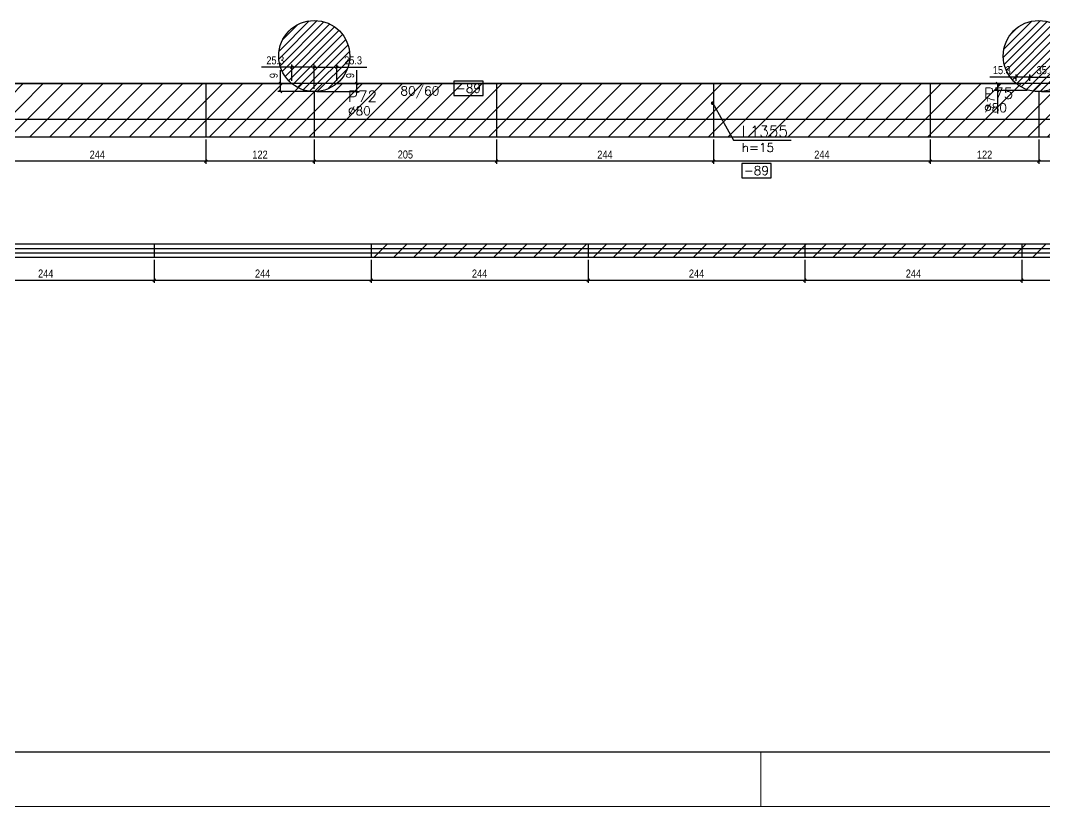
# Model space of a CAD drawing. Extents: x -3557 to 8661, y -614 to 3008.
# Drawn here: x 3317 to 4469, y -614 to 271 of the extents above; entities that cross this region are included whole.
import ezdxf
from ezdxf import colors
from ezdxf.entities.mleader import LeaderData, LeaderLine
from ezdxf.enums import TextEntityAlignment as Align
from ezdxf.math import Vec2, Vec3

# ---------------------------------------------------------------- set-up
doc = ezdxf.new("R2010")
doc.units = 0
for name, color, linetype in [('COTA', 241, 'Continuous'), ('F-AUX-RED', 1, 'Continuous'), ('F-LAJES', 3, 'Continuous'), ('F-LAJES-DIM', 2, 'Continuous'), ('F-LAJES-NOME', 4, 'Continuous'), ('F-PILARES-DIM', 172, 'Continuous'), ('F-PILARES-HACH', 174, 'Continuous'), ('F-PILARES-NOME', 170, 'Continuous'), ('F-PILARES-S', 170, 'Continuous'), ('F-VIGAS', 3, 'Continuous'), ('F-VIGAS-DIM', 2, 'Continuous'), ('Painéis', 200, 'Continuous'), ('SARR_2.2x7', 40, 'Continuous')]:
    doc.layers.add(name, color=color, linetype=linetype)
doc.layers.add('FOLHA', color=255, linetype='Continuous', lineweight=5)
doc.layers.add('Hachura', color=251, linetype='Continuous', lineweight=9)
doc.styles.add('COTA TECNICA-50', font='techl___.ttf', dxfattribs={"height": 9})
doc.styles.add('MCP', font='romans.shx')
doc.styles.get("Standard").update_dxf_attribs({"font": 'arial.ttf'})
doc.dimstyles.new('COTA PAINEL-50', dxfattribs={"dimtxt": 9, "dimasz": 3, "dimexe": 3, "dimexo": 3, "dimgap": 3, "dimtad": 1, "dimdec": 1, "dimzin": 12, "dimdsep": 46, "dimtxsty": 'COTA TECNICA-50', "dimblk1": 'OBLIQUE', "dimblk2": 'OBLIQUE', "dimsah": 1, "dimcen": 0.9, "dimclrd": 4, "dimclre": 4, "dimclrt": 240, "dimadec": 1, "dimazin": 3, "dimtfac": 1, "dimtdec": 1, "dimtmove": 0, "dimatfit": 3, "dimfxl": 1, "dimtolj": 1, "dimtzin": 12, "dimarcsym": 0})
pattern_1 = [(45, (-115.955, -256.949), (-11.22532, 11.22532), [])]

# ---------------------------------------------------------------- blocks, each defined once
blk = doc.blocks.new('*U493')
at = {"layer": 'F-LAJES-DIM', "color": 1}
blk.add_lwpolyline([(0, 0), (33, 0), (33, 16), (0, 16)], close=True, dxfattribs=at)
at = {"layer": 'F-LAJES-DIM', "style": 'MCP'}
blk.add_attdef('DIM', text='', height=10, dxfattribs=at).set_placement((16.5, 8), align=Align.MIDDLE_CENTER)
blk = doc.blocks.new('*U500')
at = {"layer": 'F-VIGAS-DIM', "color": 1}
blk.add_lwpolyline([(0, 0), (33, 0), (33, 16), (0, 16)], close=True, dxfattribs=at)
at = {"layer": 'F-VIGAS-DIM', "style": 'MCP'}
blk.add_attdef('DIM', text='', height=10, dxfattribs=at).set_placement((16.5, 8), align=Align.MIDDLE_CENTER)
blk = doc.blocks.new('_Dot')
at = {"color": 0, "linetype": 'ByBlock', "lineweight": -2}
blk.add_line((-0.5, 0), (-1, 0), dxfattribs=at)
at = {"color": 0, "linetype": 'ByBlock', "const_width": 0.5}
blk.add_lwpolyline([(-0.25, 0, 1), (0.25, 0, 1)], format="xyb", close=True, dxfattribs=at)
blk = doc.blocks.new('_Oblique')
at = {"color": 0, "linetype": 'ByBlock', "lineweight": -2}
blk.add_line((-0.5, -0.5), (0.5, 0.5), dxfattribs=at)
blk = doc.blocks.new('*D904')
at = {"layer": 'COTA', "color": 4, "lineweight": -2, "transparency": 16777216}
for p, q in [((3223.7, 1.3), (3223.7, -24.5)), ((3467.7, 1.3), (3467.7, -24.5)), ((3223.7, -21.5), (3467.7, -21.5))]:
    blk.add_line(p, q, dxfattribs=at)
at = {"layer": 'Defpoints', "color": 0, "transparency": 16777216}
for p in [(3223.7, 4.3), (3467.7, 4.3), (3467.7, -21.5)]:
    blk.add_point(p, dxfattribs=at)
at = {"layer": 'COTA', "color": 4, "lineweight": -2, "transparency": 16777216, "xscale": 3, "yscale": 3, "zscale": 3, "rotation": 180}
blk.add_blockref('_Oblique', (3223.7, -21.5), dxfattribs=at)
at = {"layer": 'COTA', "color": 4, "lineweight": -2, "transparency": 16777216, "xscale": 3, "yscale": 3, "zscale": 3}
blk.add_blockref('_Oblique', (3467.7, -21.5), dxfattribs=at)
at = {"layer": 'COTA', "color": 240, "transparency": 16777216, "insert": (3345.7, -14), "char_height": 9, "attachment_point": 5, "style": 'COTA TECNICA-50'}
blk.add_mtext('\\A1;244', dxfattribs=at)
blk = doc.blocks.new('*D905')
at = {"layer": 'COTA', "color": 4, "lineweight": -2, "transparency": 16777216}
for p, q in [((3467.7, 1.3), (3467.7, -24.5)), ((3711.7, 1.3), (3711.7, -24.5)), ((3467.7, -21.5), (3711.7, -21.5))]:
    blk.add_line(p, q, dxfattribs=at)
at = {"layer": 'Defpoints', "color": 0, "transparency": 16777216}
for p in [(3467.7, 4.3), (3711.7, 4.3), (3711.7, -21.5)]:
    blk.add_point(p, dxfattribs=at)
at = {"layer": 'COTA', "color": 4, "lineweight": -2, "transparency": 16777216, "xscale": 3, "yscale": 3, "zscale": 3, "rotation": 180}
blk.add_blockref('_Oblique', (3467.7, -21.5), dxfattribs=at)
at = {"layer": 'COTA', "color": 4, "lineweight": -2, "transparency": 16777216, "xscale": 3, "yscale": 3, "zscale": 3}
blk.add_blockref('_Oblique', (3711.7, -21.5), dxfattribs=at)
at = {"layer": 'COTA', "color": 240, "transparency": 16777216, "insert": (3589.7, -14), "char_height": 9, "attachment_point": 5, "style": 'COTA TECNICA-50'}
blk.add_mtext('\\A1;244', dxfattribs=at)
blk = doc.blocks.new('*D906')
at = {"layer": 'COTA', "color": 4, "lineweight": -2, "transparency": 16777216}
for p, q in [((3711.7, 1.3), (3711.7, -24.5)), ((3955.7, 1.3), (3955.7, -24.5)), ((3711.7, -21.5), (3955.7, -21.5))]:
    blk.add_line(p, q, dxfattribs=at)
at = {"layer": 'Defpoints', "color": 0, "transparency": 16777216}
for p in [(3711.7, 4.3), (3955.7, 4.3), (3955.7, -21.5)]:
    blk.add_point(p, dxfattribs=at)
at = {"layer": 'COTA', "color": 4, "lineweight": -2, "transparency": 16777216, "xscale": 3, "yscale": 3, "zscale": 3, "rotation": 180}
blk.add_blockref('_Oblique', (3711.7, -21.5), dxfattribs=at)
at = {"layer": 'COTA', "color": 4, "lineweight": -2, "transparency": 16777216, "xscale": 3, "yscale": 3, "zscale": 3}
blk.add_blockref('_Oblique', (3955.7, -21.5), dxfattribs=at)
at = {"layer": 'COTA', "color": 240, "transparency": 16777216, "insert": (3833.7, -14), "char_height": 9, "attachment_point": 5, "style": 'COTA TECNICA-50'}
blk.add_mtext('\\A1;244', dxfattribs=at)
blk = doc.blocks.new('*D907')
at = {"layer": 'COTA', "color": 4, "lineweight": -2, "transparency": 16777216}
for p, q in [((3955.7, 1.3), (3955.7, -24.5)), ((4199.7, 1.3), (4199.7, -24.5)), ((3955.7, -21.5), (4199.7, -21.5))]:
    blk.add_line(p, q, dxfattribs=at)
at = {"layer": 'Defpoints', "color": 0, "transparency": 16777216}
for p in [(3955.7, 4.3), (4199.7, 4.3), (4199.7, -21.5)]:
    blk.add_point(p, dxfattribs=at)
at = {"layer": 'COTA', "color": 4, "lineweight": -2, "transparency": 16777216, "xscale": 3, "yscale": 3, "zscale": 3, "rotation": 180}
blk.add_blockref('_Oblique', (3955.7, -21.5), dxfattribs=at)
at = {"layer": 'COTA', "color": 4, "lineweight": -2, "transparency": 16777216, "xscale": 3, "yscale": 3, "zscale": 3}
blk.add_blockref('_Oblique', (4199.7, -21.5), dxfattribs=at)
at = {"layer": 'COTA', "color": 240, "transparency": 16777216, "insert": (4077.7, -14), "char_height": 9, "attachment_point": 5, "style": 'COTA TECNICA-50'}
blk.add_mtext('\\A1;244', dxfattribs=at)
blk = doc.blocks.new('*D908')
at = {"layer": 'COTA', "color": 4, "lineweight": -2, "transparency": 16777216}
for p, q in [((4199.7, 1.3), (4199.7, -24.5)), ((4443.7, 1.3), (4443.7, -24.5)), ((4199.7, -21.5), (4443.7, -21.5))]:
    blk.add_line(p, q, dxfattribs=at)
at = {"layer": 'Defpoints', "color": 0, "transparency": 16777216}
for p in [(4199.7, 4.3), (4443.7, 4.3), (4443.7, -21.5)]:
    blk.add_point(p, dxfattribs=at)
at = {"layer": 'COTA', "color": 4, "lineweight": -2, "transparency": 16777216, "xscale": 3, "yscale": 3, "zscale": 3, "rotation": 180}
blk.add_blockref('_Oblique', (4199.7, -21.5), dxfattribs=at)
at = {"layer": 'COTA', "color": 4, "lineweight": -2, "transparency": 16777216, "xscale": 3, "yscale": 3, "zscale": 3}
blk.add_blockref('_Oblique', (4443.7, -21.5), dxfattribs=at)
at = {"layer": 'COTA', "color": 240, "transparency": 16777216, "insert": (4321.7, -14), "char_height": 9, "attachment_point": 5, "style": 'COTA TECNICA-50'}
blk.add_mtext('\\A1;244', dxfattribs=at)
blk = doc.blocks.new('*D909')
at = {"layer": 'COTA', "color": 4, "lineweight": -2, "transparency": 16777216}
for p, q in [((4443.7, 1.3), (4443.7, -24.5)), ((4687.7, 1.3), (4687.7, -24.5)), ((4443.7, -21.5), (4687.7, -21.5))]:
    blk.add_line(p, q, dxfattribs=at)
at = {"layer": 'Defpoints', "color": 0, "transparency": 16777216}
for p in [(4443.7, 4.3), (4687.7, 4.3), (4687.7, -21.5)]:
    blk.add_point(p, dxfattribs=at)
at = {"layer": 'COTA', "color": 4, "lineweight": -2, "transparency": 16777216, "xscale": 3, "yscale": 3, "zscale": 3, "rotation": 180}
blk.add_blockref('_Oblique', (4443.7, -21.5), dxfattribs=at)
at = {"layer": 'COTA', "color": 4, "lineweight": -2, "transparency": 16777216, "xscale": 3, "yscale": 3, "zscale": 3}
blk.add_blockref('_Oblique', (4687.7, -21.5), dxfattribs=at)
at = {"layer": 'COTA', "color": 240, "transparency": 16777216, "insert": (4565.7, -14), "char_height": 9, "attachment_point": 5, "style": 'COTA TECNICA-50'}
blk.add_mtext('\\A1;244', dxfattribs=at)
blk = doc.blocks.new('*D927')
at = {"layer": 'COTA', "color": 4, "lineweight": -2, "transparency": 16777216}
for p, q in [((4514.4, 199.7), (4514.4, 214.7)), ((4489.9, 199.7), (4517.4, 199.7)), ((4514.4, 190.7), (4514.4, 199.7)), ((4465.7, 190.7), (4517.4, 190.7))]:
    blk.add_line(p, q, dxfattribs=at)
at = {"layer": 'Defpoints', "color": 0, "transparency": 16777216}
for p in [(4486.9, 199.7), (4514.4, 199.7), (4462.7, 190.7)]:
    blk.add_point(p, dxfattribs=at)
at = {"layer": 'COTA', "color": 4, "lineweight": -2, "transparency": 16777216, "xscale": 3, "yscale": 3, "zscale": 3}
for p, rotation in [((4514.4, 199.7), 90), ((4514.4, 190.7), 270)]:
    blk.add_blockref('_Oblique', p, dxfattribs=dict(at, rotation=rotation))
at = {"layer": 'COTA', "color": 240, "transparency": 16777216, "insert": (4506.8, 208.7), "char_height": 9, "attachment_point": 5, "rotation": 90, "style": 'COTA TECNICA-50'}
blk.add_mtext('\\A1;9', dxfattribs=at)
blk = doc.blocks.new('*D928')
at = {"layer": 'COTA', "color": 4, "lineweight": -2, "transparency": 16777216}
for p, q in [((4434.4, 199.7), (4413.3, 199.7)), ((4416.3, 199.7), (4416.3, 192)), ((4449.7, 192), (4413.3, 192)), ((4416.3, 192), (4416.3, 166))]:
    blk.add_line(p, q, dxfattribs=at)
at = {"layer": 'Defpoints', "color": 0, "transparency": 16777216}
for p in [(4437.4, 199.7), (4416.3, 192), (4452.7, 192)]:
    blk.add_point(p, dxfattribs=at)
at = {"layer": 'COTA', "color": 4, "lineweight": -2, "transparency": 16777216, "xscale": 3, "yscale": 3, "zscale": 3}
for p, rotation in [((4416.3, 199.7), 90), ((4416.3, 192), 270)]:
    blk.add_blockref('_Oblique', p, dxfattribs=dict(at, rotation=rotation))
at = {"layer": 'COTA', "color": 240, "transparency": 16777216, "insert": (4408.8, 177.5), "char_height": 9, "attachment_point": 5, "rotation": 90, "style": 'COTA TECNICA-50'}
blk.add_mtext('\\A1;7.7', dxfattribs=at)
blk = doc.blocks.new('*D929')
at = {"layer": 'COTA', "color": 4, "lineweight": -2, "transparency": 16777216}
for p, q in [((4452.7, 202.7), (4452.7, 210.1)), ((4488, 202.7), (4488, 210.1)), ((4452.7, 207.1), (4488, 207.1))]:
    blk.add_line(p, q, dxfattribs=at)
at = {"layer": 'Defpoints', "color": 0, "transparency": 16777216}
for p in [(4452.7, 199.7), (4488, 207.1), (4488, 199.7)]:
    blk.add_point(p, dxfattribs=at)
at = {"layer": 'COTA', "color": 4, "lineweight": -2, "transparency": 16777216, "xscale": 3, "yscale": 3, "zscale": 3, "rotation": 180}
blk.add_blockref('_Oblique', (4452.7, 207.1), dxfattribs=at)
at = {"layer": 'COTA', "color": 4, "lineweight": -2, "transparency": 16777216, "xscale": 3, "yscale": 3, "zscale": 3}
blk.add_blockref('_Oblique', (4488, 207.1), dxfattribs=at)
at = {"layer": 'COTA', "color": 240, "transparency": 16777216, "insert": (4470.3, 214.8), "char_height": 9, "attachment_point": 5, "style": 'COTA TECNICA-50'}
blk.add_mtext('\\A1;35.3', dxfattribs=at)
blk = doc.blocks.new('*D930')
at = {"layer": 'COTA', "color": 4, "lineweight": -2, "transparency": 16777216}
for p, q in [((4437.4, 202.7), (4437.4, 210.1)), ((4452.7, 202.7), (4452.7, 210.1)), ((4437.4, 207.1), (4407.8, 207.1)), ((4452.7, 207.1), (4437.4, 207.1))]:
    blk.add_line(p, q, dxfattribs=at)
at = {"layer": 'Defpoints', "color": 0, "transparency": 16777216}
for p in [(4437.4, 207.1), (4437.4, 199.7), (4452.7, 199.7)]:
    blk.add_point(p, dxfattribs=at)
at = {"layer": 'COTA', "color": 4, "lineweight": -2, "transparency": 16777216, "xscale": 3, "yscale": 3, "zscale": 3, "rotation": 180}
blk.add_blockref('_Oblique', (4437.4, 207.1), dxfattribs=at)
at = {"layer": 'COTA', "color": 4, "lineweight": -2, "transparency": 16777216, "xscale": 3, "yscale": 3, "zscale": 3}
blk.add_blockref('_Oblique', (4452.7, 207.1), dxfattribs=at)
at = {"layer": 'COTA', "color": 240, "transparency": 16777216, "insert": (4421.1, 214.8), "char_height": 9, "attachment_point": 5, "style": 'COTA TECNICA-50'}
blk.add_mtext('\\A1;15.3', dxfattribs=at)
blk = doc.blocks.new('*D931')
at = {"layer": 'COTA', "color": 4, "lineweight": -2, "transparency": 16777216}
for p, q in [((3695.7, 199.7), (3695.7, 214.7)), ((3676, 199.7), (3698.7, 199.7)), ((3695.7, 190.7), (3695.7, 199.7)), ((3650.7, 190.7), (3698.7, 190.7))]:
    blk.add_line(p, q, dxfattribs=at)
at = {"layer": 'Defpoints', "color": 0, "transparency": 16777216}
for p in [(3673, 199.7), (3695.7, 199.7), (3647.7, 190.7)]:
    blk.add_point(p, dxfattribs=at)
at = {"layer": 'COTA', "color": 4, "lineweight": -2, "transparency": 16777216, "xscale": 3, "yscale": 3, "zscale": 3}
for p, rotation in [((3695.7, 199.7), 90), ((3695.7, 190.7), 270)]:
    blk.add_blockref('_Oblique', p, dxfattribs=dict(at, rotation=rotation))
at = {"layer": 'COTA', "color": 240, "transparency": 16777216, "insert": (3688.1, 208.7), "char_height": 9, "attachment_point": 5, "rotation": 90, "style": 'COTA TECNICA-50'}
blk.add_mtext('\\A1;9', dxfattribs=at)
blk = doc.blocks.new('*D932')
at = {"layer": 'COTA', "color": 4, "lineweight": -2, "transparency": 16777216}
for p, q in [((3609.6, 199.7), (3609.6, 214.7)), ((3619.4, 199.7), (3606.6, 199.7)), ((3609.6, 190.7), (3609.6, 199.7)), ((3644.7, 190.7), (3606.6, 190.7))]:
    blk.add_line(p, q, dxfattribs=at)
at = {"layer": 'Defpoints', "color": 0, "transparency": 16777216}
for p in [(3609.6, 199.7), (3622.4, 199.7), (3647.7, 190.7)]:
    blk.add_point(p, dxfattribs=at)
at = {"layer": 'COTA', "color": 4, "lineweight": -2, "transparency": 16777216, "xscale": 3, "yscale": 3, "zscale": 3}
for p, rotation in [((3609.6, 199.7), 90), ((3609.6, 190.7), 270)]:
    blk.add_blockref('_Oblique', p, dxfattribs=dict(at, rotation=rotation))
at = {"layer": 'COTA', "color": 240, "transparency": 16777216, "insert": (3602.1, 208.7), "char_height": 9, "attachment_point": 5, "rotation": 90, "style": 'COTA TECNICA-50'}
blk.add_mtext('\\A1;9', dxfattribs=at)
blk = doc.blocks.new('*D937')
at = {"layer": 'COTA', "color": 4, "lineweight": -2, "transparency": 16777216}
for p, q in [((3647.7, 193.7), (3647.7, 221.1)), ((3673, 202.7), (3673, 221.1)), ((3647.7, 218.1), (3673, 218.1)), ((3673, 218.1), (3706.9, 218.1))]:
    blk.add_line(p, q, dxfattribs=at)
at = {"layer": 'Defpoints', "color": 0, "transparency": 16777216}
for p in [(3673, 218.1), (3673, 199.7), (3647.7, 190.7)]:
    blk.add_point(p, dxfattribs=at)
at = {"layer": 'COTA', "color": 4, "lineweight": -2, "transparency": 16777216, "xscale": 3, "yscale": 3, "zscale": 3, "rotation": 180}
blk.add_blockref('_Oblique', (3647.7, 218.1), dxfattribs=at)
at = {"layer": 'COTA', "color": 4, "lineweight": -2, "transparency": 16777216, "xscale": 3, "yscale": 3, "zscale": 3}
blk.add_blockref('_Oblique', (3673, 218.1), dxfattribs=at)
at = {"layer": 'COTA', "color": 240, "transparency": 16777216, "insert": (3691.4, 225.8), "char_height": 9, "attachment_point": 5, "style": 'COTA TECNICA-50'}
blk.add_mtext('\\A1;25.3', dxfattribs=at)
blk = doc.blocks.new('*D938')
at = {"layer": 'COTA', "color": 4, "lineweight": -2, "transparency": 16777216}
for p, q in [((3622.4, 202.7), (3622.4, 221.1)), ((3647.7, 193.7), (3647.7, 221.1)), ((3622.4, 218.1), (3588.5, 218.1)), ((3647.7, 218.1), (3622.4, 218.1))]:
    blk.add_line(p, q, dxfattribs=at)
at = {"layer": 'Defpoints', "color": 0, "transparency": 16777216}
for p in [(3622.4, 218.1), (3622.4, 199.7), (3647.7, 190.7)]:
    blk.add_point(p, dxfattribs=at)
at = {"layer": 'COTA', "color": 4, "lineweight": -2, "transparency": 16777216, "xscale": 3, "yscale": 3, "zscale": 3, "rotation": 180}
blk.add_blockref('_Oblique', (3622.4, 218.1), dxfattribs=at)
at = {"layer": 'COTA', "color": 4, "lineweight": -2, "transparency": 16777216, "xscale": 3, "yscale": 3, "zscale": 3}
blk.add_blockref('_Oblique', (3647.7, 218.1), dxfattribs=at)
at = {"layer": 'COTA', "color": 240, "transparency": 16777216, "insert": (3603.9, 225.8), "char_height": 9, "attachment_point": 5, "style": 'COTA TECNICA-50'}
blk.add_mtext('\\A1;25.3', dxfattribs=at)
blk = doc.blocks.new('*D949')
at = {"layer": 'COTA', "color": 4, "lineweight": -2, "transparency": 16777216}
for p, q in [((4462.7, 136.7), (4462.7, 109.3)), ((4584.7, 136.7), (4584.7, 109.3)), ((4584.7, 112.3), (4462.7, 112.3))]:
    blk.add_line(p, q, dxfattribs=at)
at = {"layer": 'Defpoints', "color": 0, "transparency": 16777216}
for p in [(4462.7, 139.7), (4584.7, 139.7), (4462.7, 112.3)]:
    blk.add_point(p, dxfattribs=at)
at = {"layer": 'COTA', "color": 4, "lineweight": -2, "transparency": 16777216, "xscale": 3, "yscale": 3, "zscale": 3, "rotation": 180}
blk.add_blockref('_Oblique', (4462.7, 112.3), dxfattribs=at)
at = {"layer": 'COTA', "color": 4, "lineweight": -2, "transparency": 16777216, "xscale": 3, "yscale": 3, "zscale": 3}
blk.add_blockref('_Oblique', (4584.7, 112.3), dxfattribs=at)
at = {"layer": 'COTA', "color": 240, "transparency": 16777216, "insert": (4523.7, 119.8), "char_height": 9, "attachment_point": 5, "style": 'COTA TECNICA-50'}
blk.add_mtext('\\A1;122', dxfattribs=at)
blk = doc.blocks.new('*D950')
at = {"layer": 'COTA', "color": 4, "lineweight": -2, "transparency": 16777216}
for p, q in [((4340.7, 136.7), (4340.7, 109.3)), ((4462.7, 136.7), (4462.7, 109.3)), ((4462.7, 112.3), (4340.7, 112.3))]:
    blk.add_line(p, q, dxfattribs=at)
at = {"layer": 'Defpoints', "color": 0, "transparency": 16777216}
for p in [(4340.7, 139.7), (4462.7, 139.7), (4340.7, 112.3)]:
    blk.add_point(p, dxfattribs=at)
at = {"layer": 'COTA', "color": 4, "lineweight": -2, "transparency": 16777216, "xscale": 3, "yscale": 3, "zscale": 3, "rotation": 180}
blk.add_blockref('_Oblique', (4340.7, 112.3), dxfattribs=at)
at = {"layer": 'COTA', "color": 4, "lineweight": -2, "transparency": 16777216, "xscale": 3, "yscale": 3, "zscale": 3}
blk.add_blockref('_Oblique', (4462.7, 112.3), dxfattribs=at)
at = {"layer": 'COTA', "color": 240, "transparency": 16777216, "insert": (4401.7, 119.8), "char_height": 9, "attachment_point": 5, "style": 'COTA TECNICA-50'}
blk.add_mtext('\\A1;122', dxfattribs=at)
blk = doc.blocks.new('*D951')
at = {"layer": 'COTA', "color": 4, "lineweight": -2, "transparency": 16777216}
for p, q in [((4096.7, 136.7), (4096.7, 109.3)), ((4340.7, 136.7), (4340.7, 109.3)), ((4340.7, 112.3), (4096.7, 112.3))]:
    blk.add_line(p, q, dxfattribs=at)
at = {"layer": 'Defpoints', "color": 0, "transparency": 16777216}
for p in [(4096.7, 139.7), (4340.7, 139.7), (4096.7, 112.3)]:
    blk.add_point(p, dxfattribs=at)
at = {"layer": 'COTA', "color": 4, "lineweight": -2, "transparency": 16777216, "xscale": 3, "yscale": 3, "zscale": 3, "rotation": 180}
blk.add_blockref('_Oblique', (4096.7, 112.3), dxfattribs=at)
at = {"layer": 'COTA', "color": 4, "lineweight": -2, "transparency": 16777216, "xscale": 3, "yscale": 3, "zscale": 3}
blk.add_blockref('_Oblique', (4340.7, 112.3), dxfattribs=at)
at = {"layer": 'COTA', "color": 240, "transparency": 16777216, "insert": (4218.7, 119.8), "char_height": 9, "attachment_point": 5, "style": 'COTA TECNICA-50'}
blk.add_mtext('\\A1;244', dxfattribs=at)
blk = doc.blocks.new('*D952')
at = {"layer": 'COTA', "color": 4, "lineweight": -2, "transparency": 16777216}
for p, q in [((3852.7, 136.7), (3852.7, 109.3)), ((4096.7, 136.7), (4096.7, 109.3)), ((4096.7, 112.3), (3852.7, 112.3))]:
    blk.add_line(p, q, dxfattribs=at)
at = {"layer": 'Defpoints', "color": 0, "transparency": 16777216}
for p in [(3852.7, 139.7), (4096.7, 139.7), (3852.7, 112.3)]:
    blk.add_point(p, dxfattribs=at)
at = {"layer": 'COTA', "color": 4, "lineweight": -2, "transparency": 16777216, "xscale": 3, "yscale": 3, "zscale": 3, "rotation": 180}
blk.add_blockref('_Oblique', (3852.7, 112.3), dxfattribs=at)
at = {"layer": 'COTA', "color": 4, "lineweight": -2, "transparency": 16777216, "xscale": 3, "yscale": 3, "zscale": 3}
blk.add_blockref('_Oblique', (4096.7, 112.3), dxfattribs=at)
at = {"layer": 'COTA', "color": 240, "transparency": 16777216, "insert": (3974.7, 119.8), "char_height": 9, "attachment_point": 5, "style": 'COTA TECNICA-50'}
blk.add_mtext('\\A1;244', dxfattribs=at)
blk = doc.blocks.new('*D953')
at = {"layer": 'COTA', "color": 4, "lineweight": -2, "transparency": 16777216}
for p, q in [((3647.7, 136.7), (3647.7, 109.3)), ((3852.7, 136.7), (3852.7, 109.3)), ((3852.7, 112.3), (3647.7, 112.3))]:
    blk.add_line(p, q, dxfattribs=at)
at = {"layer": 'Defpoints', "color": 0, "transparency": 16777216}
for p in [(3647.7, 139.7), (3852.7, 139.7), (3647.7, 112.3)]:
    blk.add_point(p, dxfattribs=at)
at = {"layer": 'COTA', "color": 4, "lineweight": -2, "transparency": 16777216, "xscale": 3, "yscale": 3, "zscale": 3, "rotation": 180}
blk.add_blockref('_Oblique', (3647.7, 112.3), dxfattribs=at)
at = {"layer": 'COTA', "color": 4, "lineweight": -2, "transparency": 16777216, "xscale": 3, "yscale": 3, "zscale": 3}
blk.add_blockref('_Oblique', (3852.7, 112.3), dxfattribs=at)
at = {"layer": 'COTA', "color": 240, "transparency": 16777216, "insert": (3750.2, 119.9), "char_height": 9, "attachment_point": 5, "style": 'COTA TECNICA-50'}
blk.add_mtext('\\A1;205', dxfattribs=at)
blk = doc.blocks.new('*D954')
at = {"layer": 'COTA', "color": 4, "lineweight": -2, "transparency": 16777216}
for p, q in [((3525.7, 136.7), (3525.7, 109.3)), ((3647.7, 136.7), (3647.7, 109.3)), ((3647.7, 112.3), (3525.7, 112.3))]:
    blk.add_line(p, q, dxfattribs=at)
at = {"layer": 'Defpoints', "color": 0, "transparency": 16777216}
for p in [(3525.7, 139.7), (3647.7, 139.7), (3525.7, 112.3)]:
    blk.add_point(p, dxfattribs=at)
at = {"layer": 'COTA', "color": 4, "lineweight": -2, "transparency": 16777216, "xscale": 3, "yscale": 3, "zscale": 3, "rotation": 180}
blk.add_blockref('_Oblique', (3525.7, 112.3), dxfattribs=at)
at = {"layer": 'COTA', "color": 4, "lineweight": -2, "transparency": 16777216, "xscale": 3, "yscale": 3, "zscale": 3}
blk.add_blockref('_Oblique', (3647.7, 112.3), dxfattribs=at)
at = {"layer": 'COTA', "color": 240, "transparency": 16777216, "insert": (3586.7, 119.8), "char_height": 9, "attachment_point": 5, "style": 'COTA TECNICA-50'}
blk.add_mtext('\\A1;122', dxfattribs=at)
blk = doc.blocks.new('*D955')
at = {"layer": 'COTA', "color": 4, "lineweight": -2, "transparency": 16777216}
for p, q in [((3281.7, 136.7), (3281.7, 109.3)), ((3525.7, 136.7), (3525.7, 109.3)), ((3525.7, 112.3), (3281.7, 112.3))]:
    blk.add_line(p, q, dxfattribs=at)
at = {"layer": 'Defpoints', "color": 0, "transparency": 16777216}
for p in [(3281.7, 139.7), (3525.7, 139.7), (3281.7, 112.3)]:
    blk.add_point(p, dxfattribs=at)
at = {"layer": 'COTA', "color": 4, "lineweight": -2, "transparency": 16777216, "xscale": 3, "yscale": 3, "zscale": 3, "rotation": 180}
blk.add_blockref('_Oblique', (3281.7, 112.3), dxfattribs=at)
at = {"layer": 'COTA', "color": 4, "lineweight": -2, "transparency": 16777216, "xscale": 3, "yscale": 3, "zscale": 3}
blk.add_blockref('_Oblique', (3525.7, 112.3), dxfattribs=at)
at = {"layer": 'COTA', "color": 240, "transparency": 16777216, "insert": (3403.7, 119.8), "char_height": 9, "attachment_point": 5, "style": 'COTA TECNICA-50'}
blk.add_mtext('\\A1;244', dxfattribs=at)

msp = doc.modelspace()

# ---------------------------------------------------------------- hatches: boundary and pattern name
at = {"layer": 'F-PILARES-HACH', "linetype": 'Continuous'}
h = msp.add_hatch(dxfattribs=at)
h.set_pattern_fill('ANSI31', color=256, scale=50, style=0)
h.set_pattern_definition([(45, (3857.195, 715.201), (-4.419417, 4.419417), [])])
edge = h.paths.add_edge_path()
edge.add_arc((6092.2, 230.7), 40, 0, 360)
edge = h.paths.add_edge_path()
edge.add_arc((5361.7, 230.7), 40, 0, 360)
edge = h.paths.add_edge_path()
edge.add_arc((4462.7, 230.7), 40, 0, 360)
edge = h.paths.add_edge_path()
edge.add_arc((3647.7, 230.7), 40, 0, 360)
edge = h.paths.add_edge_path()
edge.add_arc((2597.7, 230.7), 40, 0, 360)
at = {"layer": 'Hachura', "linetype": 'ByBlock'}
h = msp.add_hatch(dxfattribs=at)
h.set_pattern_fill('ANSI31', color=256, scale=5)
h.paths.add_polyline_path([(2744.7, 199.7), (2577.7, 199.7), (2577.7, 139.7), (2744.7, 139.7)])
h.paths.add_polyline_path([(2988.7, 199.7), (2744.7, 199.7), (2744.7, 139.7), (2988.7, 139.7)])
h.paths.add_polyline_path([(3232.7, 199.7), (2988.7, 199.7), (2988.7, 139.7), (3232.7, 139.7)])
h.paths.add_polyline_path([(3476.7, 199.7), (3232.7, 199.7), (3232.7, 139.7), (3476.7, 139.7)])
h.paths.add_polyline_path([(3720.7, 199.7), (3476.7, 199.7), (3476.7, 139.7), (3720.7, 139.7)])
h.paths.add_polyline_path([(3964.7, 199.7), (3720.7, 199.7), (3720.7, 139.7), (3964.7, 139.7)])
h.paths.add_polyline_path([(4208.7, 199.7), (3964.7, 199.7), (3964.7, 139.7), (4208.7, 139.7)])
h.paths.add_polyline_path([(4452.7, 199.7), (4208.7, 199.7), (4208.7, 139.7), (4452.7, 139.7)])
h.paths.add_polyline_path([(4696.7, 199.7), (4452.7, 199.7), (4452.7, 139.7), (4696.7, 139.7)])
h.paths.add_polyline_path([(4940.7, 199.7), (4696.7, 199.7), (4696.7, 139.7), (4940.7, 139.7)])
h.paths.add_polyline_path([(5184.7, 199.7), (4940.7, 199.7), (4940.7, 139.7), (5184.7, 139.7)])
h.paths.add_polyline_path([(5428.7, 199.7), (5184.7, 199.7), (5184.7, 139.7), (5428.7, 139.7)])
h.paths.add_polyline_path([(5672.7, 199.7), (5428.7, 199.7), (5428.7, 139.7), (5672.7, 139.7)])
h.paths.add_polyline_path([(5916.7, 199.7), (5672.7, 199.7), (5672.7, 139.7), (5916.7, 139.7)])
h.paths.add_polyline_path([(6160.7, 199.7), (5916.7, 199.7), (5916.7, 139.7), (6160.7, 139.7)])
h.paths.add_polyline_path([(6404.7, 199.7), (6160.7, 199.7), (6160.7, 139.7), (6404.7, 139.7)])
h.paths.add_polyline_path([(6648.7, 199.7), (6404.7, 199.7), (6404.7, 139.7), (6648.7, 139.7)])
h.paths.add_polyline_path([(6892.7, 199.7), (6648.7, 199.7), (6648.7, 139.7), (6892.7, 139.7)])
h.paths.add_polyline_path([(7136.7, 199.7), (6892.7, 199.7), (6892.7, 139.7), (7136.7, 139.7)])
h = msp.add_hatch(dxfattribs=at)
h.set_pattern_fill('ANSI31', color=256, scale=5)
h.set_pattern_definition(pattern_1)
h.paths.add_polyline_path([(3955.7, 4.31), (3955.7, 19.31), (3711.7, 19.31), (3711.7, 4.31)])
h.paths.add_polyline_path([(3955.7, 19.31), (3955.7, 4.31), (4199.7, 4.31), (4199.7, 19.31)])
h = msp.add_hatch(dxfattribs=at)
h.set_pattern_fill('ANSI31', color=256, scale=5)
h.set_pattern_definition(pattern_1)
h.paths.add_polyline_path([(6883.7, 19.31), (6883.7, 4.31), (7127.7, 4.31), (7127.7, 19.31)])
h.paths.add_polyline_path([(6639.7, 19.31), (6639.7, 4.31), (6883.7, 4.31), (6883.7, 19.31)])
h.paths.add_polyline_path([(6395.7, 19.31), (6395.7, 4.31), (6639.7, 4.31), (6639.7, 19.31)])
h.paths.add_polyline_path([(6395.7, 4.31), (6395.7, 19.31), (6151.7, 19.31), (6151.7, 4.31)])
h.paths.add_polyline_path([(5907.7, 19.31), (5907.7, 4.31), (6151.7, 4.31), (6151.7, 19.31)])
h.paths.add_polyline_path([(5663.7, 19.31), (5663.7, 4.31), (5907.7, 4.31), (5907.7, 19.31)])
h.paths.add_polyline_path([(5419.7, 19.31), (5419.7, 4.31), (5663.7, 4.31), (5663.7, 19.31)])
h.paths.add_polyline_path([(5419.7, 4.31), (5419.7, 19.31), (5175.7, 19.31), (5175.7, 4.31)])
h.paths.add_polyline_path([(4931.7, 19.31), (4931.7, 4.31), (5175.7, 4.31), (5175.7, 19.31)])
h.paths.add_polyline_path([(4931.7, 4.31), (4931.7, 19.31), (4687.7, 19.31), (4687.7, 4.31)])
h.paths.add_polyline_path([(4443.7, 19.31), (4443.7, 4.31), (4687.7, 4.31), (4687.7, 19.31)])
h.paths.add_polyline_path([(4443.7, 4.31), (4443.7, 19.31), (4199.7, 19.31), (4199.7, 4.31)])

# ---------------------------------------------------------------- linework, layer by layer
at = {"color": 30}
msp.add_line((8600.49, -552.63), (2012.11, -552.63), dxfattribs=at)
at = {"layer": 'F-LAJES', "linetype": 'Continuous'}
for p, q in [((3647.7, 190.7), (3647.7, 159.7)), ((4462.7, 190.7), (4462.7, 159.7)), ((2398.88, 159.7), (7116.7, 159.7))]:
    msp.add_line(p, q, dxfattribs=at)
at = {"layer": 'F-PILARES-S', "linetype": 'Continuous'}
for centre in [(3647.7, 230.7), (4462.7, 230.7)]:
    msp.add_circle(centre, 40, dxfattribs=at)
at = {"layer": 'F-VIGAS'}
for points in [[(3073.7, 199.7), (3623.48, 199.7)], [(3671.91, 199.7), (4438.48, 199.7)]]:
    msp.add_lwpolyline(points, dxfattribs=at)
at = {"layer": 'FOLHA'}
for p, q in [((4150.13, -552.63), (4150.13, -613.6)), ((8661.45, -613.6), (1859.7, -613.6))]:
    msp.add_line(p, q, dxfattribs=at)
at = {"layer": 'Painéis'}
for p, q in [((3525.7, 199.7), (3525.7, 139.7)), ((3852.69, 199.7), (3852.69, 139.7)), ((4096.69, 199.7), (4096.69, 139.7)), ((4340.69, 199.7), (4340.69, 139.7)), ((3647.7, 190.7), (3647.7, 139.7)), ((4462.7, 190.7), (4462.7, 139.7)), ((2546.7, 19.31), (7127.7, 19.31)), ((3467.7, 19.31), (3467.7, 4.31)), ((3711.7, 19.31), (3711.7, 4.31)), ((3955.7, 19.31), (3955.7, 4.31)), ((4199.7, 19.31), (4199.7, 4.31)), ((4443.7, 19.31), (4443.7, 4.31)), ((2546.7, 4.31), (7127.7, 4.31))]:
    msp.add_line(p, q, dxfattribs=at)
msp.add_lwpolyline([(2577.7, 139.7), (7136.7, 139.7), (7136.7, 199.7), (2577.7, 199.7)], close=True, dxfattribs=at)
at = {"layer": 'SARR_2.2x7'}
for p, q in [((3223.7, 14.31), (3467.7, 14.31)), ((3467.7, 14.31), (3711.7, 14.31)), ((3711.7, 14.31), (3955.7, 14.31)), ((3955.7, 14.31), (4199.7, 14.31)), ((4199.7, 14.31), (4443.7, 14.31)), ((4443.7, 14.31), (4687.7, 14.31)), ((3223.7, 9.31), (3467.7, 9.31)), ((3467.7, 9.31), (3711.7, 9.31)), ((3711.7, 9.31), (3955.7, 9.31)), ((3955.7, 9.31), (4199.7, 9.31)), ((4199.7, 9.31), (4443.7, 9.31)), ((4443.7, 9.31), (4687.7, 9.31))]:
    msp.add_line(p, q, dxfattribs=at)

# ---------------------------------------------------------------- block references
at = {"layer": 'F-LAJES-DIM', "linetype": 'Continuous'}
msp.add_blockref('*U493', (4128.56, 93.87), dxfattribs=at).add_auto_attribs({'DIM': '-89'})
at = {"layer": 'F-VIGAS-DIM', "linetype": 'Continuous'}
msp.add_blockref('*U500', (3804.7, 186.49), dxfattribs=at).add_auto_attribs({'DIM': '-89'})

# ---------------------------------------------------------------- texts
at = {"layer": 'F-LAJES-DIM', "linetype": 'Continuous', "style": 'MCP'}
msp.add_text('h=15', height=10, dxfattribs=at).set_placement((4128.56, 122.77))
at = {"layer": 'F-LAJES-NOME', "linetype": 'Continuous', "style": 'MCP'}
msp.add_text('L1355', height=12.5, dxfattribs=at).set_placement((4128.56, 139.77))
at = {"layer": 'F-PILARES-DIM', "linetype": 'Continuous', "style": 'MCP'}
for p in [(3685.61, 164.04), (4401.16, 167.38)]:
    msp.add_text('%%c80', height=10, dxfattribs=at).set_placement(p)
at = {"layer": 'F-PILARES-NOME', "linetype": 'Continuous', "style": 'MCP'}
for s, p in [('P72', (3685.61, 179.04)), ('P75', (4401.16, 182.38))]:
    msp.add_text(s, height=12.5, dxfattribs=at).set_placement(p)
at = {"layer": 'F-VIGAS-DIM', "linetype": 'Continuous', "style": 'MCP'}
msp.add_text('80/60', height=10, dxfattribs=at).set_placement((3744.7, 186.49))

# ---------------------------------------------------------------- dimensions: what is measured, and where the dimension line sits
at = {"layer": 'COTA'}
for base, p1, p2, picture, middle in [((3622.42, 218.13), (3647.7, 190.7), (3622.42, 199.7), '*D938', (3603.94, 225.83)), ((3672.97, 218.13), (3647.7, 190.7), (3672.97, 199.7), '*D937', (3691.45, 225.83)), ((4437.42, 207.11), (4452.7, 199.7), (4437.42, 199.7), '*D930', (4421.09, 214.81)), ((4487.97, 207.11), (4452.7, 199.7), (4487.97, 199.7), '*D929', (4470.33, 214.81))]:
    dim = msp.add_linear_dim(base=base, p1=p1, p2=p2, dimstyle='COTA PAINEL-50', dxfattribs=at)
    dim.commit()
    dim.dimension.update_dxf_attribs({"geometry": picture, "text_midpoint": middle})
for base, p1, p2, picture, middle in [((3609.64, 199.7), (3647.7, 190.7), (3622.42, 199.7), '*D932', (3602.06, 208.7)), ((3695.69, 199.7), (3647.7, 190.7), (3672.97, 199.7), '*D931', (3688.11, 208.7)), ((4514.42, 199.7), (4462.7, 190.7), (4486.91, 199.7), '*D927', (4506.84, 208.7)), ((4416.34, 191.97), (4437.42, 199.7), (4452.7, 191.97), '*D928', (4408.77, 177.49))]:
    dim = msp.add_linear_dim(base=base, p1=p1, p2=p2, angle=90, dimstyle='COTA PAINEL-50', dxfattribs=at)
    dim.commit()
    dim.dimension.update_dxf_attribs({"geometry": picture, "text_midpoint": middle})
for base, p1, p2, picture, middle in [((3281.7, 112.25), (3525.7, 139.7), (3281.7, 139.7), '*D955', (3403.7, 119.82)), ((3525.7, 112.25), (3647.7, 139.7), (3525.7, 139.7), '*D954', (3586.7, 119.81)), ((3647.7, 112.25), (3852.69, 139.7), (3647.7, 139.7), '*D953', (3750.19, 119.85)), ((3852.69, 112.25), (4096.69, 139.7), (3852.69, 139.7), '*D952', (3974.69, 119.82)), ((4096.69, 112.25), (4340.69, 139.7), (4096.69, 139.7), '*D951', (4218.69, 119.82)), ((4340.69, 112.25), (4462.7, 139.7), (4340.69, 139.7), '*D950', (4401.69, 119.81)), ((4462.7, 112.25), (4584.69, 139.7), (4462.7, 139.7), '*D949', (4523.69, 119.81)), ((3467.7, -21.53), (3223.7, 4.31), (3467.7, 4.31), '*D904', (3345.7, -13.96)), ((3711.7, -21.53), (3467.7, 4.31), (3711.7, 4.31), '*D905', (3589.7, -13.96)), ((3955.7, -21.53), (3711.7, 4.31), (3955.7, 4.31), '*D906', (3833.7, -13.96)), ((4199.7, -21.53), (3955.7, 4.31), (4199.7, 4.31), '*D907', (4077.7, -13.96)), ((4443.7, -21.53), (4199.7, 4.31), (4443.7, 4.31), '*D908', (4321.7, -13.96)), ((4687.7, -21.53), (4443.7, 4.31), (4687.7, 4.31), '*D909', (4565.7, -13.96))]:
    dim = msp.add_linear_dim(base=base, p1=p1, p2=p2, dimstyle='COTA PAINEL-50', override={"dimtmove": 1}, dxfattribs=at)
    dim.commit()
    dim.dimension.update_dxf_attribs({"geometry": picture, "text_midpoint": middle})

# ---------------------------------------------------------------- leaders
at = {"layer": 'F-AUX-RED', "linetype": 'Continuous'}
ml = msp.add_multileader_mtext('Standard', dxfattribs=at)
ml.set_content('', color=256)
ml.set_leader_properties()
ml.set_arrow_properties(name='DOT')
ml.build(insert=Vec2(0, 0))
ml.multileader.update_dxf_attribs({"text_right_attachment_type": 6, "text_top_attachment_type": 0, "text_bottom_attachment_type": 0, "dogleg_length": 0.36})
ctx = ml.context
ctx.base_point, ctx.char_height, ctx.landing_gap_size, ctx.plane_origin = Vec3(4184.11, 136.21), 0.18, 0.09, Vec3(4095.78, 177.63)
ctx.right_attachment = 6
notes = []
notes.append((ctx, [(0, (1, 1, 0), (4119.21, 136.21), (1, 0), 64.9, [(0, [(4095.78, 177.63)], 256, [])])]))
ctx.mtext.insert, ctx.mtext.flow_direction = Vec3(4184.2, 136.3), 5
for ctx, leaders in notes:
    for number, flags, end, landing, length, lines in leaders:
        leader = LeaderData()
        leader.index, (leader.has_last_leader_line, leader.has_dogleg_vector, leader.attachment_direction) = number, flags
        leader.last_leader_point, leader.dogleg_vector, leader.dogleg_length = Vec3(end), Vec3(landing), length
        for number, points, colour, breaks in lines:
            line = LeaderLine()
            line.index, line.vertices, line.color, line.breaks = number, Vec3.list(points), colors.encode_raw_color(colour), breaks
            leader.lines.append(line)
        ctx.leaders.append(leader)

doc.saveas('drawing.dxf')
